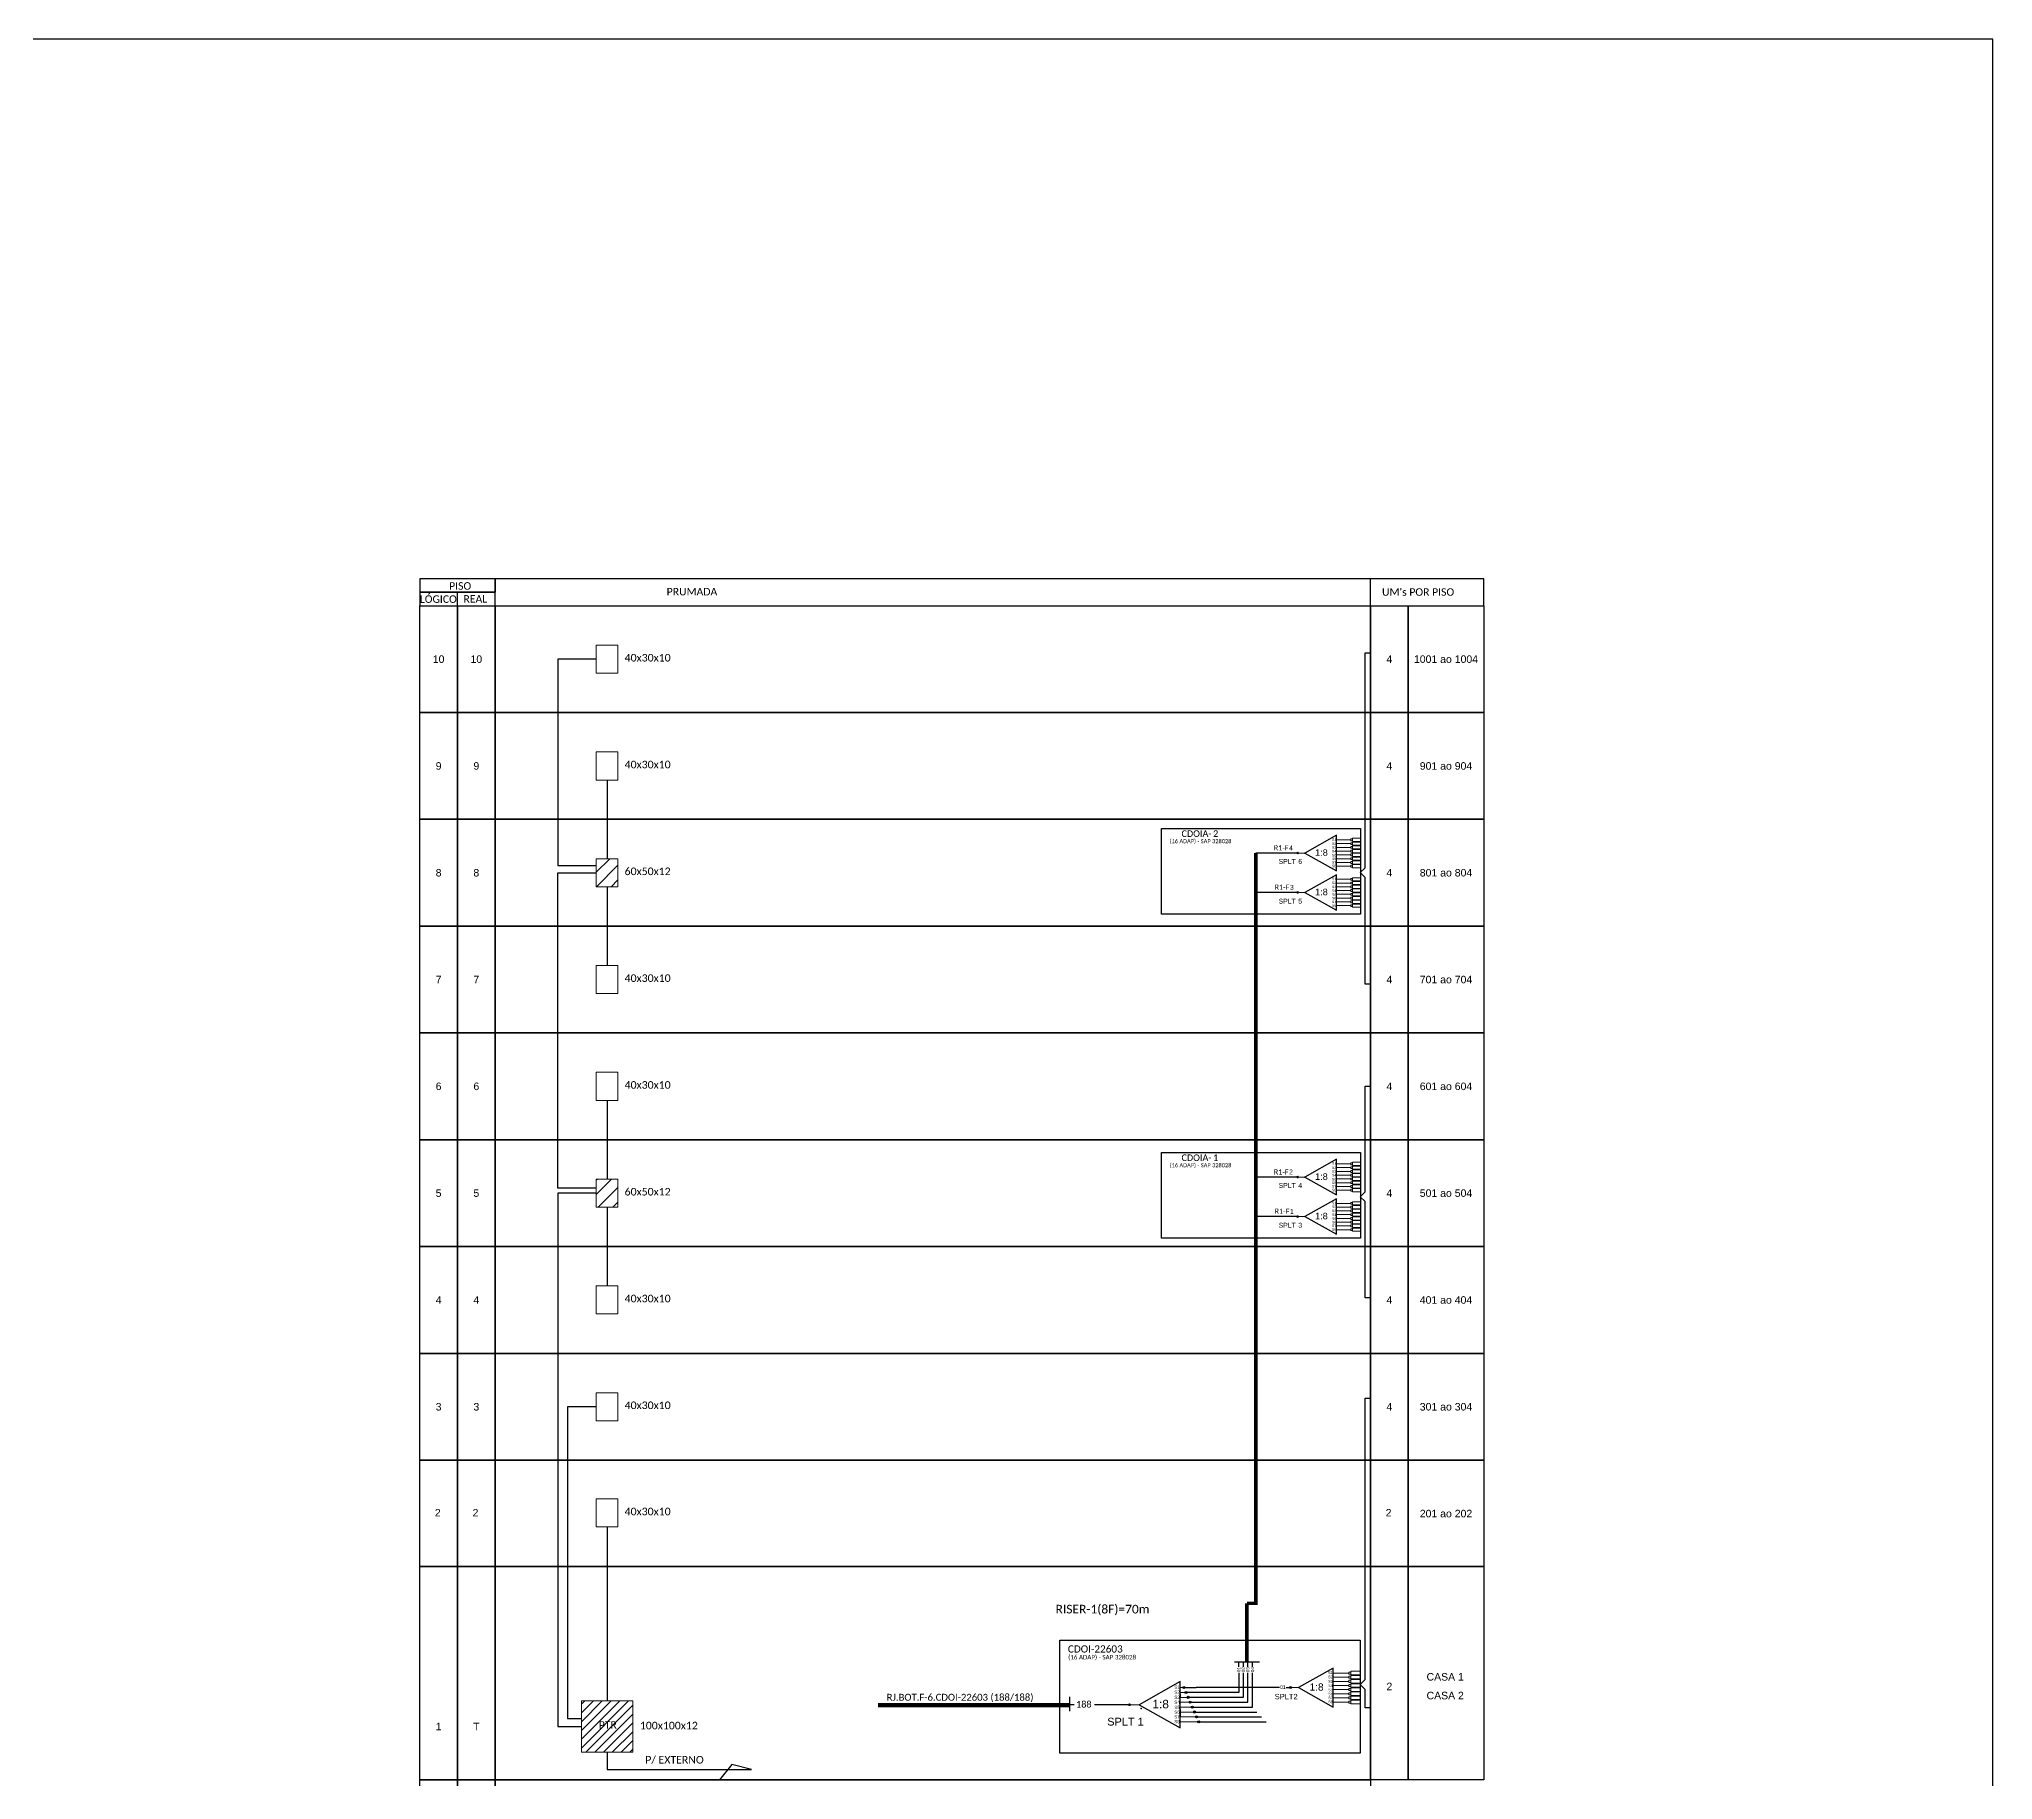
# Model space of a CAD drawing. Extents: x -89 to 749, y 705 to 1299.
# Drawn here: x 330 to 749.2, y 925.4 to 1299 of the extents above; entities that cross this region are included whole.
import ezdxf
from ezdxf.enums import TextEntityAlignment as Align

# ---------------------------------------------------------------- set-up
doc = ezdxf.new("R2010")
doc.units = 0
doc.styles.add('ARIAL', font='arial.ttf')
doc.styles.get("Standard").update_dxf_attribs({"font": 'arial.ttf'})
doc.styles.add('WMF-Calibri0', font='calibri.ttf')
doc.linetypes.add('RESERVA', pattern='A,0.5,-0.15,["RESERVA",Standard,S=0.18,R=0,X=0,Y=-0.1],-1.3', length=1.95)

# ---------------------------------------------------------------- blocks, each defined once
blk = doc.blocks.new('SPLT_1-8_SC-APC')
at = {"color": 1}
blk.add_lwpolyline([(-7.37, -2.1), (-17.04, -7.55), (-7.37, -13), (-7.37, -2.1)], dxfattribs=at)
at = {"color": 3, "lineweight": 0}
for points in [[(-2.99, -3.51), (-7.37, -3.51)], [(-7.37, -4.66), (-2.99, -4.66)], [(-2.41, -3.02), (-2.41, -4)], [(-2.41, -3.02), (0, -3.02)], [(-2.41, -4), (0, -4)], [(-2.41, -4.17), (-2.41, -5.16)], [(-2.41, -4.17), (0, -4.17)], [(-2.41, -5.16), (0, -5.16)], [(-2.41, -5.32), (-2.41, -6.31)], [(-2.41, -5.32), (0, -5.32)], [(-7.37, -5.82), (-2.99, -5.82)], [(-7.37, -6.97), (-2.99, -6.97)], [(-7.37, -8.12), (-2.99, -8.12)], [(-7.37, -9.28), (-2.99, -9.28)], [(-7.37, -10.43), (-2.99, -10.43)], [(-2.41, -6.31), (0, -6.31)], [(-2.41, -6.48), (-2.41, -7.46)], [(-2.41, -6.48), (0, -6.48)], [(-2.41, -7.46), (0, -7.46)], [(-2.41, -7.63), (-2.41, -8.62)], [(-2.41, -7.63), (0, -7.63)], [(-2.41, -8.62), (0, -8.62)], [(-2.41, -8.78), (-2.41, -9.77)], [(-2.41, -8.78), (0, -8.78)], [(-2.41, -9.77), (0, -9.77)], [(-2.41, -9.94), (-2.41, -10.92)], [(-2.41, -9.94), (0, -9.94)], [(-7.37, -11.58), (-2.99, -11.58)], [(-2.41, -10.92), (0, -10.92)], [(-2.41, -11.09), (-2.41, -12.08)], [(-2.41, -11.09), (0, -11.09)], [(-2.41, -12.08), (0, -12.08)]]:
    blk.add_lwpolyline(points, dxfattribs=at)
for points in [[(-2.99, -3.22), (-2.41, -3.22), (-2.41, -3.8), (-2.99, -3.8)], [(-2.99, -4.38), (-2.41, -4.38), (-2.41, -4.95), (-2.99, -4.95)], [(-2.99, -5.53), (-2.41, -5.53), (-2.41, -6.1), (-2.99, -6.1)], [(-2.99, -6.68), (-2.41, -6.68), (-2.41, -7.26), (-2.99, -7.26)], [(-2.99, -7.84), (-2.41, -7.84), (-2.41, -8.41), (-2.99, -8.41)], [(-2.99, -8.99), (-2.41, -8.99), (-2.41, -9.56), (-2.99, -9.56)], [(-2.99, -10.14), (-2.41, -10.14), (-2.41, -10.72), (-2.99, -10.72)], [(-2.99, -11.3), (-2.41, -11.3), (-2.41, -11.87), (-2.99, -11.87)]]:
    blk.add_lwpolyline(points, close=True, dxfattribs=at)
at = {"color": 1, "lineweight": 0}
blk.add_lwpolyline([(-17.04, -7.55), (-19.26, -7.55)], dxfattribs=at)
at = {"color": 1, "style": 'ARIAL'}
for s, height, p in [('S1', 0.75, (-8.74, -3.78)), ('S2', 0.75, (-8.74, -4.97)), ('S3', 0.75, (-8.74, -6.18)), ('1:8', 2, (-13.91, -8.4)), ('S4', 0.75, (-8.74, -7.36)), ('S5', 0.75, (-8.74, -8.57)), ('S6', 0.75, (-8.74, -9.69)), ('S7', 0.75, (-8.74, -10.78)), ('S8', 0.75, (-8.74, -11.9))]:
    blk.add_text(s, height=height, dxfattribs=at).set_placement(p)
blk = doc.blocks.new('SPLT_1-8_DIV_DIR')
h = blk.add_hatch(color=3)
h.dxf.hatch_style = 1
edge = h.paths.add_edge_path()
edge.add_arc((12.77, 4.04), 0.242, 0, 360)
h = blk.add_hatch(color=3)
h.dxf.hatch_style = 1
edge = h.paths.add_edge_path()
edge.add_arc((13.27, 2.88), 0.242, 0, 360)
h = blk.add_hatch(color=3)
h.dxf.hatch_style = 1
edge = h.paths.add_edge_path()
edge.add_arc((13.77, 1.73), 0.242, 0, 360)
h = blk.add_hatch(color=3)
h.dxf.hatch_style = 1
edge = h.paths.add_edge_path()
edge.add_arc((14.27, 0.58), 0.242, 0, 360)
h = blk.add_hatch(color=3)
h.dxf.hatch_style = 1
edge = h.paths.add_edge_path()
edge.add_arc((14.77, -0.58), 0.242, 0, 360)
h = blk.add_hatch(color=3)
h.dxf.hatch_style = 1
edge = h.paths.add_edge_path()
edge.add_arc((15.27, -1.73), 0.242, 0, 360)
h = blk.add_hatch(color=3)
h.dxf.hatch_style = 1
edge = h.paths.add_edge_path()
edge.add_arc((15.77, -2.88), 0.242, 0, 360)
h = blk.add_hatch(color=3)
h.dxf.hatch_style = 1
edge = h.paths.add_edge_path()
edge.add_arc((16.27, -4.04), 0.242, 0, 360)
at = {"color": 1}
blk.add_lwpolyline([(11.89, 5.45), (2.22, 0), (11.89, -5.45), (11.89, 5.45)], dxfattribs=at)
at = {"color": 1, "lineweight": 0}
blk.add_lwpolyline([(2.22, 0), (0, 0)], dxfattribs=at)
at = {"color": 7, "lineweight": 0}
for points in [[(12.77, 4.04), (11.89, 4.04)], [(11.89, 2.88), (13.27, 2.88)], [(11.89, 1.73), (13.77, 1.73)], [(11.89, 0.58), (14.27, 0.58)], [(11.89, -0.58), (14.77, -0.58)], [(11.89, -1.73), (15.27, -1.73)], [(11.89, -2.88), (15.77, -2.88)], [(11.89, -4.04), (16.27, -4.04)]]:
    blk.add_lwpolyline(points, dxfattribs=at)
at = {"color": 3}
for centre in [(12.77, 4.04), (13.27, 2.88), (13.77, 1.73), (14.27, 0.58), (14.77, -0.58), (15.27, -1.73), (15.77, -2.88), (16.27, -4.04)]:
    blk.add_circle(centre, 0.242, dxfattribs=at)
at = {"color": 1, "style": 'ARIAL'}
for s, height, p in [('1:8', 2, (5.35, -0.85)), ('S1', 0.75, (10.52, 3.77)), ('S2', 0.75, (10.52, 2.58)), ('S3', 0.75, (10.52, 1.37)), ('S4', 0.75, (10.52, 0.19)), ('S5', 0.75, (10.52, -1.02)), ('S6', 0.75, (10.52, -2.14)), ('S7', 0.75, (10.52, -3.24)), ('S8', 0.75, (10.52, -4.36))]:
    blk.add_text(s, height=height, dxfattribs=at).set_placement(p)

msp = doc.modelspace()

# ---------------------------------------------------------------- hatches: boundary and pattern name
h = msp.add_hatch(color=3)
h.dxf.hatch_style = 1
edge = h.paths.add_edge_path()
edge.add_arc((600.05, 1124.34), 0.179, 0, 360)
h = msp.add_hatch()
h.set_pattern_fill('ANSI31', color=1, scale=0.7, style=0)
h.set_pattern_definition([(45, (-282.9766, 315.4035), (-1.571545, 1.571545), [])])
h.paths.add_polyline_path([(454.18, 1123.12), (449.54, 1123.12), (449.54, 1117.09), (454.18, 1117.09)])
h.paths.add_polyline_path([(454.18, 1054.36), (449.54, 1054.36), (449.54, 1048.33), (454.18, 1048.33)])
h = msp.add_hatch(color=3)
h.dxf.hatch_style = 1
edge = h.paths.add_edge_path()
edge.add_arc((600.05, 1115.88), 0.179, 0, 360)
h = msp.add_hatch(color=3)
h.dxf.hatch_style = 1
edge = h.paths.add_edge_path()
edge.add_arc((600.05, 1054.79), 0.179, 0, 360)
h = msp.add_hatch(color=3)
h.dxf.hatch_style = 1
edge = h.paths.add_edge_path()
edge.add_arc((600.05, 1046.33), 0.179, 0, 360)
h = msp.add_hatch(color=3)
h.dxf.hatch_style = 1
edge = h.paths.add_edge_path()
edge.add_arc((598.5, 945.24), 0.197, 0, 360)
h = msp.add_hatch()
h.set_pattern_fill('ANSI31', color=1, scale=0.42)
h.set_pattern_definition([(45, (-129.0148, 2812.2848), (-0.9429269, 0.9429269), [])])
h.paths.add_polyline_path([(457.39, 942.4), (446.33, 942.4), (446.33, 931.34), (457.39, 931.34)])
h.paths.add_polyline_path([(449.64, 935.98), (454.41, 935.98), (454.41, 938.42), (449.64, 938.42)], flags=24)
h = msp.add_hatch(color=3)
h.dxf.hatch_style = 1
edge = h.paths.add_edge_path()
edge.add_arc((563.96, 941.56), 0.197, 0, 360)

# ---------------------------------------------------------------- linework, layer by layer
at = {"color": 3}
msp.add_line((575.63, 945.24), (578.25, 945.24), dxfattribs=at)
for points in [[(-89.32, 705.02), (749.25, 705.02), (749.25, 1299.02), (-89.32, 1299.02), (-89.32, 705.02)], [(574.87, 943.79), (574.87, 943.17)]]:
    msp.add_lwpolyline(points)
at = {"color": 7}
for points in [[(411.65, 1180.29), (427.85, 1180.29), (427.85, 1183.17), (411.65, 1183.17)], [(411.65, 1177.41), (427.85, 1177.41), (427.85, 1180.29), (411.65, 1180.29)], [(411.65, 1177.41), (419.75, 1177.41), (419.75, 1154.49), (411.65, 1154.49)], [(419.75, 1177.41), (427.85, 1177.41), (427.85, 1154.49), (419.75, 1154.49)], [(427.85, 1177.41), (615.68, 1177.41), (615.68, 1154.49), (427.85, 1154.49)], [(615.68, 1177.41), (623.78, 1177.41), (623.78, 1154.49), (615.68, 1154.49)], [(623.78, 1177.41), (639.98, 1177.41), (639.98, 1154.49), (623.78, 1154.49)], [(411.65, 1154.49), (419.75, 1154.49), (419.75, 1131.57), (411.65, 1131.57)], [(419.75, 1154.49), (427.85, 1154.49), (427.85, 1131.57), (419.75, 1131.57)], [(427.85, 1154.49), (615.68, 1154.49), (615.68, 1131.57), (427.85, 1131.57)], [(615.68, 1154.49), (623.78, 1154.49), (623.78, 1131.57), (615.68, 1131.57)], [(623.78, 1154.49), (639.98, 1154.49), (639.98, 1131.57), (623.78, 1131.57)], [(411.65, 1131.57), (419.75, 1131.57), (419.75, 1108.65), (411.65, 1108.65)], [(419.75, 1131.57), (427.85, 1131.57), (427.85, 1108.65), (419.75, 1108.65)], [(427.85, 1131.57), (615.68, 1131.57), (615.68, 1108.65), (427.85, 1108.65)], [(615.68, 1131.57), (623.78, 1131.57), (623.78, 1108.65), (615.68, 1108.65)], [(623.78, 1131.57), (639.98, 1131.57), (639.98, 1108.65), (623.78, 1108.65)], [(411.65, 1108.65), (419.75, 1108.65), (419.75, 1085.73), (411.65, 1085.73)], [(419.75, 1108.65), (427.85, 1108.65), (427.85, 1085.73), (419.75, 1085.73)], [(427.85, 1108.65), (615.68, 1108.65), (615.68, 1085.73), (427.85, 1085.73)], [(615.68, 1108.65), (623.78, 1108.65), (623.78, 1085.73), (615.68, 1085.73)], [(623.78, 1108.65), (639.98, 1108.65), (639.98, 1085.73), (623.78, 1085.73)], [(411.65, 1085.73), (419.75, 1085.73), (419.75, 1062.81), (411.65, 1062.81)], [(419.75, 1085.73), (427.85, 1085.73), (427.85, 1062.81), (419.75, 1062.81)], [(427.85, 1085.73), (615.68, 1085.73), (615.68, 1062.81), (427.85, 1062.81)], [(615.68, 1085.73), (623.78, 1085.73), (623.78, 1062.81), (615.68, 1062.81)], [(623.78, 1085.73), (639.98, 1085.73), (639.98, 1062.81), (623.78, 1062.81)], [(411.65, 1062.81), (419.75, 1062.81), (419.75, 1039.88), (411.65, 1039.88)], [(419.75, 1062.81), (427.85, 1062.81), (427.85, 1039.88), (419.75, 1039.88)], [(427.85, 1062.81), (615.68, 1062.81), (615.68, 1039.88), (427.85, 1039.88)], [(615.68, 1062.81), (623.78, 1062.81), (623.78, 1039.88), (615.68, 1039.88)], [(623.78, 1062.81), (639.98, 1062.81), (639.98, 1039.88), (623.78, 1039.88)], [(411.65, 1039.88), (419.75, 1039.88), (419.75, 1016.96), (411.65, 1016.96)], [(419.75, 1039.88), (427.85, 1039.88), (427.85, 1016.96), (419.75, 1016.96)], [(427.85, 1039.88), (615.68, 1039.88), (615.68, 1016.96), (427.85, 1016.96)], [(615.68, 1039.88), (623.78, 1039.88), (623.78, 1016.96), (615.68, 1016.96)], [(623.78, 1039.88), (639.98, 1039.88), (639.98, 1016.96), (623.78, 1016.96)], [(411.65, 1016.96), (419.75, 1016.96), (419.75, 994.04), (411.65, 994.04)], [(419.75, 1016.96), (427.85, 1016.96), (427.85, 994.04), (419.75, 994.04)], [(427.85, 1016.96), (615.68, 1016.96), (615.68, 994.04), (427.85, 994.04)], [(615.68, 1016.96), (623.78, 1016.96), (623.78, 994.04), (615.68, 994.04)], [(623.78, 1016.96), (639.98, 1016.96), (639.98, 994.04), (623.78, 994.04)], [(411.65, 994.04), (419.75, 994.04), (419.75, 971.25), (411.65, 971.25)], [(419.75, 994.04), (427.85, 994.04), (427.85, 971.25), (419.75, 971.25)], [(427.85, 994.04), (615.68, 994.04), (615.68, 971.25), (427.85, 971.25)], [(615.68, 994.04), (623.78, 994.04), (623.78, 971.25), (615.68, 971.25)], [(623.78, 994.04), (639.98, 994.04), (639.98, 971.25), (623.78, 971.25)], [(411.65, 971.25), (419.75, 971.25), (419.75, 925.41), (411.65, 925.41)], [(419.75, 971.25), (427.85, 971.25), (427.85, 925.41), (419.75, 925.41)], [(427.85, 971.25), (615.68, 971.25), (615.68, 925.41), (427.85, 925.41)], [(615.68, 971.25), (623.78, 971.25), (623.78, 925.41), (615.68, 925.41)], [(623.78, 971.25), (639.98, 971.25), (639.98, 925.41), (623.78, 925.41)], [(411.65, 925.41), (419.75, 925.41), (419.75, 902.49), (411.65, 902.49)], [(419.75, 925.41), (427.85, 925.41), (427.85, 902.49), (419.75, 902.49)], [(427.85, 925.41), (615.68, 925.41), (615.68, 902.49), (427.85, 902.49)]]:
    msp.add_lwpolyline(points, close=True, dxfattribs=at)
for points in [[(427.85, 1177.41), (640.01, 1177.41), (640.01, 1183.17), (427.85, 1183.17), (427.85, 1183.17), (427.85, 1180.29)], [(615.68, 1177.41), (615.68, 1183.17)], [(419.75, 1177.41), (419.75, 1180.29)]]:
    msp.add_lwpolyline(points, dxfattribs=at)
at = {"color": 3}
for points in [[(449.54, 1165.95), (441.3, 1165.95), (441.3, 1121.65), (449.54, 1121.65)], [(615.68, 1096.2), (614.53, 1096.2), (614.53, 1119.08), (613.43, 1120.13), (614.53, 1121.19), (614.52, 1167.33), (615.68, 1167.33)], [(451.86, 1140.01), (451.86, 1123.12)], [(449.54, 1052.4), (441.3, 1052.4), (441.3, 1120.11), (449.54, 1120.11)], [(451.86, 1117.09), (451.86, 1100.2)], [(615.68, 1028.87), (614.53, 1028.87), (614.53, 1049.53), (613.43, 1050.58), (614.53, 1051.64), (614.52, 1074.27), (615.68, 1074.27)], [(451.86, 1071.25), (451.86, 1054.36)], [(449.54, 1051.35), (441.3, 1051.35), (441.3, 936.87), (446.33, 936.87)], [(451.86, 1048.33), (451.86, 1031.44)], [(615.68, 940.86), (614.52, 940.86), (614.52, 944.83), (613.43, 945.88), (614.52, 946.94), (614.52, 1007.33), (615.68, 1007.33)], [(449.54, 1005.5), (443.34, 1005.5), (443.34, 938.56), (446.33, 938.56)], [(451.86, 979.7), (451.86, 942.4)], [(590.57, 945.24), (578.25, 945.24)], [(596.12, 945.24), (592.42, 945.24), (592.42, 945.24), (590.57, 945.24)], [(597.57, 945.24), (598.5, 945.24)], [(552.07, 941.56), (551.13, 941.56)], [(563.96, 941.56), (556.44, 941.56)]]:
    msp.add_lwpolyline(points, dxfattribs=at)
at = {"color": 0, "lineweight": 0}
for points in [[(449.54, 1168.97), (454.18, 1168.97), (454.18, 1162.93), (449.54, 1162.93)], [(449.54, 1146.04), (454.18, 1146.04), (454.18, 1140.01), (449.54, 1140.01)], [(449.54, 1100.2), (454.18, 1100.2), (454.18, 1094.17), (449.54, 1094.17)], [(449.54, 1077.28), (454.18, 1077.28), (454.18, 1071.25), (449.54, 1071.25)], [(449.54, 1031.44), (454.18, 1031.44), (454.18, 1025.41), (449.54, 1025.41)], [(449.54, 1008.52), (454.18, 1008.52), (454.18, 1002.49), (449.54, 1002.49)], [(449.54, 985.73), (454.18, 985.73), (454.18, 979.7), (449.54, 979.7)]]:
    msp.add_lwpolyline(points, close=True, dxfattribs=at)
at = {"color": 1}
for points in [[(613.53, 1112.9), (613.53, 1112.9), (613.53, 1111.24), (570.85, 1111.24), (570.85, 1129.62), (576.34, 1129.62)], [(613.53, 1043.35), (613.53, 1043.35), (613.53, 1041.69), (570.85, 1041.69), (570.85, 1060.08), (576.34, 1060.08)], [(551.13, 940.16), (551.13, 943.22)], [(574.87, 940.54), (574.87, 939.09)], [(451.86, 931.34), (451.86, 927.63), (482.88, 927.63), (478.61, 928.74), (475.97, 925.41)]]:
    msp.add_lwpolyline(points, dxfattribs=at)
for points in [[(570.85, 1129.62), (613.53, 1129.62), (613.53, 1111.24), (570.85, 1111.24)], [(570.85, 1060.08), (613.53, 1060.08), (613.53, 1041.69), (570.85, 1041.69)], [(613.43, 931.13), (549.01, 931.13), (549.01, 955.44), (613.43, 955.44)]]:
    msp.add_lwpolyline(points, close=True, dxfattribs=at)
at = {"color": 5, "const_width": 0.77}
for points in [[(591.07, 1124.34), (591.07, 977.65), (591.07, 963.32), (589.4, 963.32), (589.16, 963.32)], [(589.16, 950.73), (589.16, 963.32)]]:
    msp.add_lwpolyline(points, dxfattribs=at)
at = {"color": 5}
for points in [[(600.05, 1124.34), (591.07, 1124.34)], [(600.05, 1115.88), (591.07, 1115.88)], [(600.05, 1054.79), (591.07, 1054.79)], [(600.05, 1046.33), (591.07, 1046.33)], [(587.43, 948.38), (587.43, 944.19), (576.09, 944.19)], [(576.54, 943.14), (588.42, 943.14), (588.42, 948.38)], [(577, 942.09), (589.38, 942.09), (589.38, 948.38)], [(577.45, 941.04), (590.39, 941.04), (590.39, 948.38)], [(586.47, 950.73), (591.85, 950.73)], [(587.43, 949.67), (587.43, 950.73)], [(588.42, 949.67), (588.42, 950.73)], [(589.38, 949.67), (589.38, 950.73)], [(590.39, 949.67), (590.39, 950.73)], [(575.41, 945.27), (575.41, 945.27)]]:
    msp.add_lwpolyline(points, dxfattribs=at)
at = {"color": 1, "lineweight": 0}
for points in [[(449.54, 1123.12), (454.18, 1123.12), (454.18, 1117.09), (449.54, 1117.09)], [(449.54, 1054.36), (454.18, 1054.36), (454.18, 1048.33), (449.54, 1048.33)], [(446.33, 942.4), (457.39, 942.4), (457.39, 931.34), (446.33, 931.34)]]:
    msp.add_lwpolyline(points, close=True, dxfattribs=at)
at = {"color": 1, "const_width": 0.95}
msp.add_lwpolyline([(510.02, 941.47), (551.13, 941.47)], dxfattribs=at)
at = {"color": 8, "linetype": 'RESERVA', "ltscale": 4}
for points in [[(577.91, 939.99), (591.32, 939.99)], [(578.36, 938.94), (592.32, 938.94)], [(578.82, 937.89), (593.29, 937.89)]]:
    msp.add_lwpolyline(points, dxfattribs=at)
at = {"color": 3}
for centre, radius in [((600.05, 1124.34), 0.179), ((600.05, 1115.88), 0.179), ((600.05, 1054.79), 0.179), ((600.05, 1046.33), 0.179), ((598.5, 945.24), 0.197), ((563.96, 941.56), 0.197)]:
    msp.add_circle(centre, radius, dxfattribs=at)
at = {"color": 7}
for p in [(411.65, 1177.41), (411.65, 1154.49), (411.65, 1131.57), (411.65, 1108.65), (411.65, 1085.73), (411.65, 1062.81), (411.65, 1039.88), (411.65, 1016.96), (411.65, 994.04), (411.65, 971.25), (411.65, 925.41)]:
    msp.add_point(p, dxfattribs=at)
for p in [(601.6, 1124.34), (601.6, 1054.79), (566.5, 940.73)]:
    msp.add_point(p)

# ---------------------------------------------------------------- block references
at = {"color": 3}
for p, xscale, yscale, zscale in [((613.53, 1129.62), 0.7, 0.7, 0.7), ((613.53, 1121.16), 0.7, 0.7, 0.7), ((613.53, 1060.08), 0.7, 0.7, 0.7), ((613.53, 1051.61), 0.7, 0.7, 0.7), ((613.33, 951.05), 0.77, 0.77, 0.77)]:
    msp.add_blockref('SPLT_1-8_SC-APC', p, dxfattribs=dict(at, xscale=xscale, yscale=yscale, zscale=zscale))
at = {"xscale": 0.9099999999999999, "yscale": 0.9099999999999999, "zscale": 0.9099999999999999}
msp.add_blockref('SPLT_1-8_DIV_DIR', (564.01, 941.56), dxfattribs=at)

# ---------------------------------------------------------------- texts
at = {"color": 7}
for s, height, style, p in [('     PISO', 1.61, 'WMF-Calibri0', (415.12, 1180.85)), ('  LÓGICO', 1.61, 'WMF-Calibri0', (410.54, 1178.03)), ('    REAL', 1.61, 'WMF-Calibri0', (418.77, 1178.07)), ('PRUMADA', 1.61, 'WMF-Calibri0', (464.64, 1179.63)), ("UM's POR PISO", 1.61, 'WMF-Calibri0', (618.15, 1179.55)), ('SPLT 1', 1.68, 'ARIAL', (559.19, 937.08))]:
    msp.add_text(s, height=height, dxfattribs=dict(at, style=style)).set_placement(p)
at = {"color": 7, "style": 'ARIAL'}
for s, p in [('10', (415.7, 1165.95)), ('10', (423.8, 1165.95)), ('4', (619.73, 1165.95)), ('1001 ao 1004', (631.88, 1165.95)), ('9', (415.7, 1143.03)), ('9', (423.8, 1143.03)), ('4', (619.73, 1143.03)), ('901 ao 904', (631.88, 1143.03)), ('8', (415.7, 1120.11)), ('8', (423.8, 1120.11)), ('4', (619.73, 1120.11)), ('801 ao 804', (631.88, 1120.11)), ('7', (415.7, 1097.19)), ('7', (423.8, 1097.19)), ('4', (619.73, 1097.19)), ('701 ao 704', (631.88, 1097.19)), ('6', (415.7, 1074.27)), ('6', (423.8, 1074.27)), ('4', (619.73, 1074.27)), ('601 ao 604', (631.88, 1074.27)), ('5', (415.7, 1051.35)), ('5', (423.8, 1051.35)), ('4', (619.73, 1051.35)), ('501 ao 504', (631.88, 1051.35)), ('4', (415.7, 1028.42)), ('4', (423.8, 1028.42)), ('4', (619.73, 1028.42)), ('401 ao 404', (631.88, 1028.42)), ('3', (415.7, 1005.5)), ('3', (423.8, 1005.5)), ('4', (619.73, 1005.5)), ('301 ao 304', (631.88, 1005.5)), ('2', (415.52, 982.76)), ('2', (423.62, 982.76)), ('2', (619.56, 982.76)), ('201 ao 202', (631.88, 982.58)), ('CASA 1', (631.71, 947.54)), ('2', (619.73, 945.47)), ('CASA 2', (631.71, 943.52)), ('1', (415.7, 936.87)), ('T', (423.8, 936.87))]:
    msp.add_text(s, height=1.61, dxfattribs=at).set_placement(p, align=Align.MIDDLE_CENTER)
at = {"style": 'WMF-Calibri0'}
for s, height, p in [('40x30x10', 1.622, (455.62, 1165.44)), ('40x30x10', 1.622, (455.62, 1142.52)), ('40x30x10', 1.622, (455.62, 1096.68)), ('40x30x10', 1.622, (455.62, 1073.76)), ('40x30x10', 1.622, (455.62, 1027.92)), ('40x30x10', 1.622, (455.62, 1005)), ('40x30x10', 1.622, (455.62, 982.21)), ('188', 1.4, (552.5, 940.95)), ('PTR', 1.622, (450.05, 936.4)), ('100x100x12', 1.622, (458.89, 936.27)), ('P/ EXTERNO', 1.622, (460.05, 928.93))]:
    msp.add_text(s, height=height, dxfattribs=at).set_placement(p)
at = {"color": 1, "style": 'WMF-Calibri0'}
for s, height, p in [('CDOIA-', 1.4, (575.12, 1127.8)), ('2', 1.4, (581.9, 1127.8)), ('60x50x12', 1.622, (455.62, 1119.6)), ('CDOIA-', 1.4, (575.12, 1058.25)), ('1', 1.4, (581.9, 1058.25)), ('60x50x12', 1.622, (455.62, 1050.84)), ('CDOI-22603', 1.54, (550.74, 952.75)), ('RJ.BOT.F-6.CDOI-22603 (188/188)', 1.47, (511.86, 942.42))]:
    msp.add_text(s, height=height, dxfattribs=at).set_placement(p)
for height, p in [(0.875, (579.21, 1126.45)), (0.875, (579.21, 1056.9)), (0.9625, (558.09, 951.27))]:
    msp.add_text('(16 ADAP) - SAP 328028', height=height, dxfattribs=at).set_placement(p, align=Align.CENTER)
at = {"color": 5, "style": 'WMF-Calibri0'}
for s, height, p in [('R1-F', 1.12, (594.93, 1124.89)), ('R1-F', 1.12, (595.11, 1116.46)), ('R1-F', 1.12, (594.93, 1055.34)), ('R1-F', 1.12, (595.11, 1046.91)), ('RISER-1(8F)=70m', 1.852, (548.1, 961.14))]:
    msp.add_text(s, height=height, dxfattribs=at).set_placement(p)
at = {"color": 5, "style": 'ARIAL'}
for s, p in [('4', (598.62, 1124.91)), ('3', (598.81, 1116.44)), ('2', (598.62, 1055.36)), ('1', (598.81, 1046.89))]:
    msp.add_text(s, height=1.05, dxfattribs=at).set_placement(p, align=Align.CENTER)
at = {"color": 7, "style": 'ARIAL'}
for s, p in [('SPLT', (597.8, 1122.01)), ('6', (600.59, 1122.01)), ('SPLT', (597.8, 1113.48)), ('5', (600.59, 1113.48)), ('SPLT', (597.8, 1052.46)), ('4', (600.59, 1052.46)), ('SPLT', (597.8, 1043.93)), ('3', (600.59, 1043.93))]:
    msp.add_text(s, height=1.05, dxfattribs=at).set_placement(p, align=Align.CENTER)
at = {"style": 'ARIAL'}
for s, p in [('01', (587.4, 949.09)), ('02', (588.4, 949.09)), ('03', (589.35, 949.09)), ('04', (590.36, 949.09))]:
    msp.add_text(s, height=0.694, rotation=90, dxfattribs=at).set_placement(p, align=Align.MIDDLE_CENTER)
msp.add_text('SPLT2', height=1.155, dxfattribs=at).set_placement((597.58, 942.72), align=Align.CENTER)
msp.add_text('01', height=0.77, dxfattribs=at).set_placement((596.88, 945.34), align=Align.MIDDLE_CENTER)

doc.saveas('drawing.dxf')
